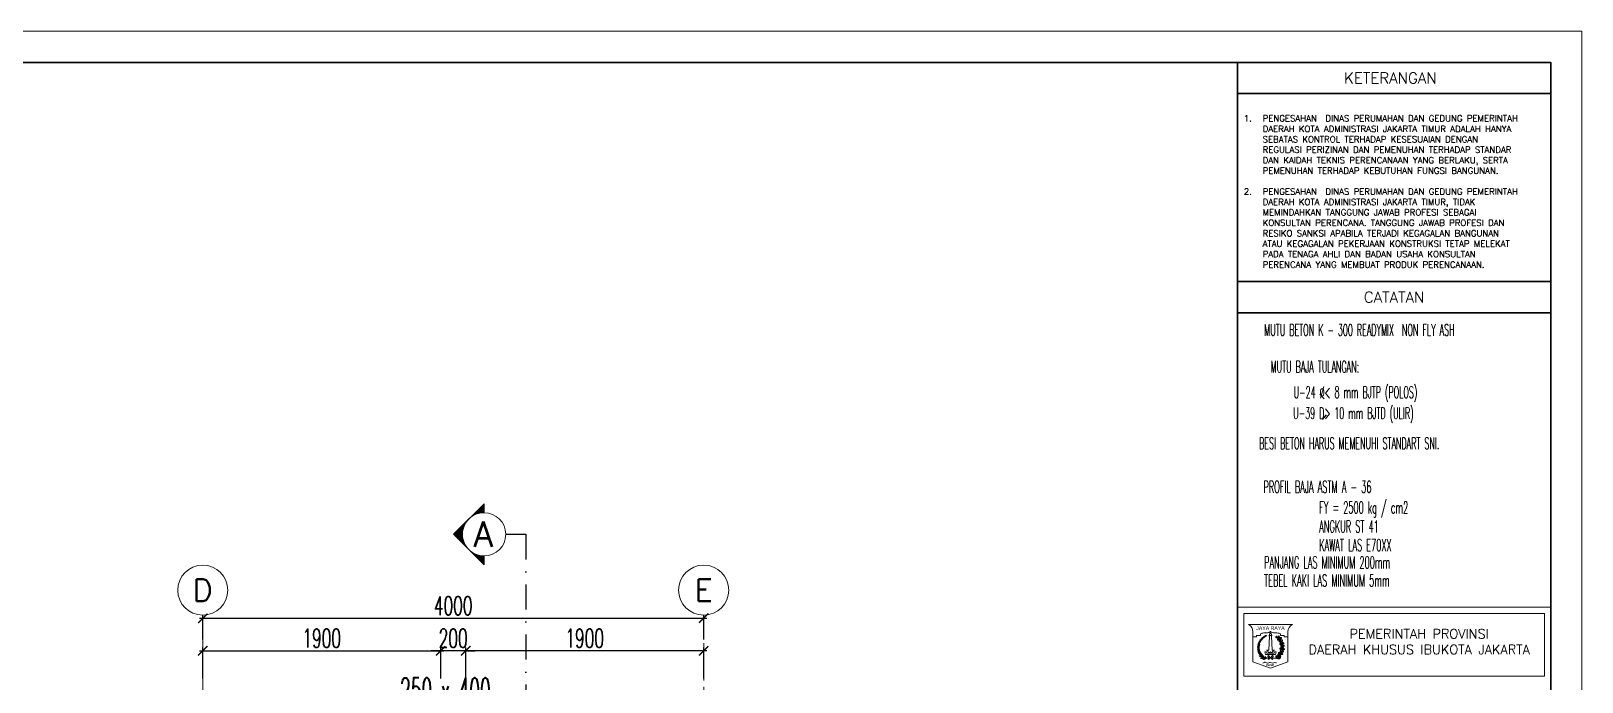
# Model space of a CAD drawing. Header units: inches. Extents: x 266054 to 836293, y -258454 to -102650.
# Drawn here: x 505166 to 529935, y -241325 to -230930 of the extents above; entities that cross this region are included whole.
import ezdxf
from ezdxf.enums import TextEntityAlignment as Align

# ---------------------------------------------------------------- set-up
doc = ezdxf.new("R2010")
doc.units = ezdxf.units.IN
doc.header["$LTSCALE"] = 800
doc.header["$MEASUREMENT"] = 0
for name, pattern in [('ACAD_ISO10W100', [18, 12, -3, 0, -3]), ('CENTER2', [1.125, 0.75, -0.125, 0.125, -0.125]), ('DASHDOT', [1, 0.5, -0.25, 0, -0.25])]:
    doc.linetypes.add(name, pattern=pattern)
for name, color, linetype, lineweight in [('A-----SYP', 6, 'Continuous', 9), ('ars', 11, 'Continuous', 0), ('arsir', 8, 'Continuous', 0), ('AS', 8, 'CENTER2', 5), ('GRS KOP', 1, 'Continuous', 35), ('kop', 7, 'Continuous', 20), ('NOT', 7, 'Continuous', 15), ('pemotong', 2, 'ACAD_ISO10W100', 30)]:
    doc.layers.add(name, color=color, linetype=linetype, lineweight=lineweight)
for name, color, linetype in [('LOGO', 7, 'Continuous'), ('NOTASI', 230, 'Continuous'), ('TEXT', 4, 'Continuous')]:
    doc.layers.add(name, color=color, linetype=linetype)
doc.styles.add('BARU', font='arial.ttf')
doc.styles.add('DICK STYLE 100', font='romans.shx', dxfattribs={"width": 0.6, "height": 300})
doc.styles.add('ROMANS', font='romans.shx', dxfattribs={"width": 0.8, "height": 0.25})
doc.styles.add('S', font='SIMPLEX', dxfattribs={"width": 1.1})
doc.styles.get("Standard").update_dxf_attribs({"font": 'romans.shx'})
doc.styles.add('tahoma', font='romans.shx')
doc.dimstyles.new('50', dxfattribs={"dimtxt": 200, "dimasz": 150, "dimexe": 50, "dimexo": 50, "dimgap": 50, "dimtad": 1, "dimdec": 0, "dimlfac": 0.5, "dimrnd": 1, "dimtxsty": 'DICK STYLE 100', "dimblk": 'ARCHTICK', "dimcen": 100, "dimdle": 50, "dimclrd": 18, "dimclre": 18, "dimclrt": 7, "dimadec": 0, "dimazin": 2, "dimtfac": 1, "dimtdec": 0, "dimtix": 1, "dimtmove": 0, "dimatfit": 3, "dimfxl": 0, "dimarcsym": 0})

# ---------------------------------------------------------------- blocks, each defined once
blk = doc.blocks.new('_ArchTick')
at = {"layer": 'LOGO', "color": 0, "const_width": 0.15}
blk.add_lwpolyline([(-0.5, -0.5), (0.5, 0.5)], dxfattribs=at)
blk = doc.blocks.new('*D597')
at = {"layer": 'arsir', "color": 18, "lineweight": -2}
for p, q in [((507858.9503964874, -240307.5903545897), (515958.9503964873, -240307.5903545897)), ((507908.9503964874, -240646.1007895153), (507908.9503964874, -240257.5903545898)), ((515908.9503964874, -240646.1007895153), (515908.9503964874, -240257.5903545898))]:
    blk.add_line(p, q, dxfattribs=at)
at = {"layer": 'Defpoints', "color": 0}
for p in [(515908.9503964874, -240307.5903545897), (507908.9503964874, -240696.1007895153), (515908.9503964874, -240696.1007895153)]:
    blk.add_point(p, dxfattribs=at)
at = {"layer": 'arsir', "color": 18, "lineweight": -2, "xscale": 150, "yscale": 150, "zscale": 150, "rotation": 180}
blk.add_blockref('_ArchTick', (507908.9503964874, -240307.5903545897), dxfattribs=at)
at = {"layer": 'arsir', "color": 18, "lineweight": -2, "xscale": 150, "yscale": 150, "zscale": 150}
blk.add_blockref('_ArchTick', (515908.9503964874, -240307.5903545897), dxfattribs=at)
at = {"layer": 'arsir', "color": 7, "insert": (511908.9503964874, -240107.5903545898), "char_height": 300, "attachment_point": 5, "style": 'DICK STYLE 100'}
blk.add_mtext('4000', dxfattribs=at)
blk = doc.blocks.new('NAV')
blk.add_circle((0, -0.4000000000000005), 0.4)
at = {"style": 'S', "width": 0.75, "flags": 4}
blk.add_attdef('AV', text='', height=0.3, dxfattribs=at).set_placement((0, -0.4000000000000005), align=Align.MIDDLE)
blk = doc.blocks.new('*D598')
at = {"layer": 'arsir', "color": 18, "lineweight": -2}
for p, q in [((507858.9503964876, -240826.5491025403), (511758.9503964873, -240826.5491025403)), ((507908.9503964876, -241269.0880459911), (507908.9503964876, -240776.5491025404)), ((511708.9503964874, -241269.0880459911), (511708.9503964874, -240776.5491025404))]:
    blk.add_line(p, q, dxfattribs=at)
at = {"layer": 'Defpoints', "color": 0}
for p in [(511708.9503964874, -240826.5491025403), (507908.9503964876, -241319.088045991), (511708.9503964874, -241319.088045991)]:
    blk.add_point(p, dxfattribs=at)
at = {"layer": 'arsir', "color": 18, "lineweight": -2, "xscale": 150, "yscale": 150, "zscale": 150, "rotation": 180}
blk.add_blockref('_ArchTick', (507908.9503964876, -240826.5491025403), dxfattribs=at)
at = {"layer": 'arsir', "color": 18, "lineweight": -2, "xscale": 150, "yscale": 150, "zscale": 150}
blk.add_blockref('_ArchTick', (511708.9503964874, -240826.5491025403), dxfattribs=at)
at = {"layer": 'arsir', "color": 7, "insert": (509808.9503964875, -240626.5491025404), "char_height": 300, "attachment_point": 5, "style": 'DICK STYLE 100'}
blk.add_mtext('1900', dxfattribs=at)
blk = doc.blocks.new('*D599')
at = {"layer": 'arsir', "color": 18, "lineweight": -2}
for p, q in [((515958.9503964872, -240826.5491025403), (512058.9503964874, -240826.5491025403)), ((512108.9503964874, -241269.0880459911), (512108.9503964874, -240776.5491025404)), ((515908.9503964871, -241269.0880459912), (515908.9503964871, -240776.5491025404))]:
    blk.add_line(p, q, dxfattribs=at)
at = {"layer": 'Defpoints', "color": 0}
for p in [(512108.9503964874, -240826.5491025403), (512108.9503964874, -241319.088045991), (515908.9503964871, -241319.0880459911)]:
    blk.add_point(p, dxfattribs=at)
at = {"layer": 'arsir', "color": 18, "lineweight": -2, "xscale": 150, "yscale": 150, "zscale": 150, "rotation": 180}
blk.add_blockref('_ArchTick', (512108.9503964874, -240826.5491025403), dxfattribs=at)
at = {"layer": 'arsir', "color": 18, "lineweight": -2, "xscale": 150, "yscale": 150, "zscale": 150}
blk.add_blockref('_ArchTick', (515908.9503964871, -240826.5491025403), dxfattribs=at)
at = {"layer": 'arsir', "color": 7, "insert": (514008.9503964873, -240626.5491025404), "char_height": 300, "attachment_point": 5, "style": 'DICK STYLE 100'}
blk.add_mtext('1900', dxfattribs=at)
blk = doc.blocks.new('*D600')
at = {"layer": 'arsir', "color": 18, "lineweight": -2}
for p, q in [((511708.9503964874, -240826.5491025403), (511558.9503964874, -240826.5491025403)), ((511708.9503964874, -241269.0880459911), (511708.9503964874, -240776.5491025404)), ((512108.9503964576, -240826.5491025403), (511708.9503964874, -240826.5491025403)), ((512108.9503964576, -241269.0880459911), (512108.9503964576, -240776.5491025404)), ((512108.9503964576, -240826.5491025403), (512258.9503964576, -240826.5491025403))]:
    blk.add_line(p, q, dxfattribs=at)
at = {"layer": 'Defpoints', "color": 0}
for p in [(511708.9503964874, -240826.5491025403), (511708.9503964874, -241319.088045991), (512108.9503964576, -241319.088045991)]:
    blk.add_point(p, dxfattribs=at)
at = {"layer": 'arsir', "color": 18, "lineweight": -2, "xscale": 150, "yscale": 150, "zscale": 150}
blk.add_blockref('_ArchTick', (511708.9503964874, -240826.5491025403), dxfattribs=at)
at = {"layer": 'arsir', "color": 18, "lineweight": -2, "xscale": 150, "yscale": 150, "zscale": 150, "rotation": 180}
blk.add_blockref('_ArchTick', (512108.9503964576, -240826.5491025403), dxfattribs=at)
at = {"layer": 'arsir', "color": 7, "insert": (511908.9503964725, -240626.5491025404), "char_height": 300, "attachment_point": 5, "style": 'DICK STYLE 100'}
blk.add_mtext('200', dxfattribs=at)
blk = doc.blocks.new('Section - M_Sec_1-roof dak0')
at = {"layer": 'A-----SYP'}
h = blk.add_hatch(color=256, dxfattribs=at)
edge = h.paths.add_edge_path(flags=0)
edge.add_line((-6.000003239999927, 8.485285956290472), (-10.2426462181452, 4.242642978145325))
edge.add_arc((-6.000003239999997, -3.2e-15), 6.000003240000003, 90, 134.9999999999996, ccw=False)
edge.add_line((-6.000003239999952, 6.000003240000003), (-6.000003239999929, 8.485285956290472))
h = blk.add_hatch(color=256, dxfattribs=at)
edge = h.paths.add_edge_path(flags=0)
edge.add_line((-6.000003239999934, 8.485285956290468), (-6.000003239999954, 6.000003240000003))
edge.add_arc((-6.000003240000012, 1.1e-15), 6.000003240000009, 45.00000000000051, 90.00000000000023, ccw=False)
edge.add_line((-1.757360261854736, 4.242642978145251), (-6.000003239999932, 8.485285956290468))
h = blk.add_hatch(color=256, dxfattribs=at)
edge = h.paths.add_edge_path(flags=0)
edge.add_line((-14.48528919629048, 1.443e-13), (-12.00000648000001, 1.021e-13))
edge.add_arc((-6.000003240000009, 8e-16), 6.000003239999996, 135.0000000000001, 179.9999999999998, ccw=False)
edge.add_line((-10.24264621814522, 4.242642978145306), (-14.48528919629048, 1.447730824111204e-13))
h = blk.add_hatch(color=256, dxfattribs=at)
edge = h.paths.add_edge_path(flags=0)
edge.add_line((2.485282716290464, 0), (-1.757360261854719, 4.242642978145232))
edge.add_arc((-6.000003240000003, 1.6e-15), 6.000003240000005, 0, 45.000000000000114, ccw=False)
edge.add_line((0, 0), (2.485282716290464, 0))
at = {"layer": 'A-----SYP', "lineweight": 18}
for p, q in [((-6.000003239999997, 8.485285956290562), (-14.48528919629046, -2.1e-15)), ((-6.000003239999927, 8.485285956290475), (-10.2426462181452, 4.242642978145327)), ((-6.000003239999997, 8.485285956290562), (2.485282716290472, -7.4e-15)), ((-6.000003239999952, 6.000003240000003), (-6.00000323999993, 8.485285956290472)), ((-6.000003239999934, 8.485285956290472), (-6.000003239999955, 6.000003240000003)), ((-1.757360261854736, 4.242642978145252), (-6.000003239999933, 8.485285956290472)), ((-10.24264621814522, 4.242642978145307), (-14.48528919629048, 1.443e-13)), ((-14.48528919629048, 1.443e-13), (-12.00000648000001, 1.021e-13)), ((2.485282716290464, 0), (-1.757360261854719, 4.242642978145234)), ((0, 0), (2.485282716290464, 0)), ((-12.00000648, -4e-16), (-14.48528919629045, -4e-16)), ((-1.1e-15, -8.8e-15), (2.485282716290472, -8.8e-15))]:
    blk.add_line(p, q, dxfattribs=at)
for centre, radius, start, end in [((-6.000003240000003, 1.7e-15), 6.000003240000009, 359.9999999999996, 179.9999999999998), ((-6.000003239999997, -3.2e-15), 6.000003240000003, 89.99999999999962, 134.9999999999992), ((-6.000003240000012, 1.1e-15), 6.000003240000009, 45.00000000000022, 89.9999999999999), ((-6.000003240000009, 8e-16), 6.000003239999996, 134.9999999999997, 179.9999999999994), ((-6.000003240000003, 1.95e-14), 6.000003240000009, 179.9999999999998, 359.9999999999991), ((-6.000003240000003, 1.6e-15), 6.000003240000005, 359.9999999999996, 44.99999999999971)]:
    blk.add_arc(centre, radius, start, end, dxfattribs=at)
blk = doc.blocks.new('kop')
at = {"layer": 'ars'}
for p, q in [((74.31565914800505, 35.59893196033954), (74.29030109612852, 35.61406829243789)), ((74.32820347491128, 35.59512526480103), (74.33255402165871, 35.58063904194569)), ((74.37256220633338, 35.52590860459168), (74.34720415445682, 35.54104493669001)), ((74.37256220633338, 35.52590860459168), (74.37510947994943, 35.55533054779516)), ((74.39454823225735, 35.46807340629312), (74.40627005533081, 35.4565157131001)), ((74.41573025019663, 35.20190723006817), (74.40129058353834, 35.22766835137736)), ((74.40834680734899, 35.46687253510027), (74.40801267936824, 35.45175081998605)), ((74.42857822049466, 35.365977738722), (74.40925009255936, 35.38830625894479)), ((74.41573025019663, 35.20190723006817), (74.43442116483986, 35.22477181086288)), ((74.42518832225815, 35.28883532340842), (74.42963057287616, 35.27298452475952)), ((74.42857822049466, 35.365977738722), (74.43744633024964, 35.39414679930633)), ((74.43648239603264, 35.30382335729519), (74.4310217913275, 35.28971804957837)), ((74.26691974354381, 34.98862600094435), (74.29629528985008, 34.99166189033713)), ((74.3318058190029, 35.04835181254021), (74.33147660705201, 35.07788198294293)), ((74.34667469832986, 35.06640715224057), (74.37249422246298, 35.08074212759675))]:
    blk.add_line(p, q, dxfattribs=at)
for centre, radius, start, end in [((74.0724042452761, 35.31492510004318), 0.4053048155296121, 114.0856042411501, 237.6325140076431), ((73.8727650174964, 35.64666509234667), 0.0351522461775835, 117.7406055922618, 182.2019420852305), ((73.8212764319882, 35.67642647052708), 0.0351522461775835, 297.7406055922618, 2.201942085230502), ((73.89155813786549, 35.66116921896172), 0.0281217969420668, 113.4006866665721, 177.862023160364), ((73.85228709525602, 35.68802710824093), 0.0281217969420668, 293.4006866665722, 357.8620231603642), ((73.88004199594198, 35.63950847937667), 0.0281217969420668, 61.68108480198608, 126.1424212961314), ((73.87620313621066, 35.70133759989403), 0.0281217969420668, 293.4006866665722, 357.8620231603642), ((73.91547417882012, 35.67447971062211), 0.0281217969420668, 113.4006866665721, 177.862023160364), ((73.90395803689663, 35.65281897103704), 0.0281217969420668, 61.68108480198608, 126.1424212961314), ((73.90071234375993, 35.70028502712375), 0.0281217969420668, 241.681084801986, 306.1424212961314), ((73.93014647454895, 35.66897323884041), 0.0281217969420668, 80.9368495417389, 145.3981860350745), ((73.91142873567644, 35.71271346353024), 0.0281217969420668, 260.9368495417389, 325.3981860350744), ((74.38344081758753, 35.65231651163776), 0.0795110227534536, 151.1818799082838, 225.9956470486874), ((74.25853955209952, 35.63345202564233), 0.0795110227534536, 331.1818799082839, 45.99564704868742), ((73.61049221838532, 35.25311220002914), 0.0610282051694158, 2.292602346367542, 66.75393883933415), ((73.69555822892055, 35.31162733253586), 0.0610282051694158, 182.2926023463675, 246.7539388393341), ((73.62299378766095, 35.19074983545579), 0.0610282051694158, 12.6627761154425, 77.12411260904524), ((73.69613713153869, 35.2636216278479), 0.0610282051694158, 192.6627761154425, 257.1241126090452), ((73.70048072274714, 35.3621309204973), 0.0610282051694158, 172.3994900493809, 236.860826542703), ((73.60662612040815, 35.31910115753999), 0.0610282051694158, 352.3994900493813, 56.8608265427039), ((73.70178904144032, 35.22506688441354), 0.0610282051694158, 200.2151467332063, 264.6764832262504), ((73.6388579172175, 35.14321384240612), 0.0610282051694158, 20.21514673320629, 84.67648322625047), ((73.71057945118575, 35.41423903370742), 0.0610282051694158, 164.6190361164573, 229.0803726098969), ((73.611763601611, 35.38431120796304), 0.0610282051694158, 344.619036116457, 49.0803726098969), ((73.72790083332568, 35.31649804334302), 0.0610282051694158, 120.6798881843557, 185.1412246780977), ((73.63597905762201, 35.36351542346529), 0.0610282051694158, 300.6798881843557, 5.141224678097724), ((73.71713925519491, 35.45595095273893), 0.0488225641355326, 158.8648602038491, 223.3261966973295), ((73.73041081757165, 35.27138408458269), 0.0610282051694158, 130.573000481781, 195.0343369750626), ((73.64685901380783, 35.42434287023207), 0.0610282051694158, 292.8994342513534, 357.3607707451668), ((73.73156946607689, 35.36531418097002), 0.0610282051694158, 112.8994342513533, 177.3607707451668), ((73.63177783200572, 35.30190917323489), 0.0610282051694158, 310.573000481781, 15.03433697506259), ((73.63608444020558, 35.4400551994404), 0.0488225641355326, 338.8648602038488, 43.32619669732961), ((73.73766448457665, 35.23030945454957), 0.0610282051694158, 140.9431742506262, 205.404510743793), ((73.66723017742099, 35.46910421140637), 0.0488225641355326, 287.1452583388531, 351.6065948325282), ((73.7299224685243, 35.41532471123357), 0.0488225641355326, 107.145258338853, 171.6065948325284), ((73.63514790538231, 35.24258128694055), 0.0610282051694158, 320.9431742506262, 25.404510743793), ((73.736018270732, 35.49283842375007), 0.0488225641355326, 150.299630303757, 214.760966796996), ((73.7512537596753, 35.19048339352594), 0.0610282051694158, 140.9431742506262, 205.404510743793), ((73.65350002600226, 35.48919187875436), 0.0488225641355326, 330.2996303037571, 34.76096679699605), ((73.74260823127172, 35.45076141741447), 0.0488225641355326, 98.58002843900793, 163.0413649325497), ((73.68862481599847, 35.51327820619917), 0.0488225641355326, 278.5800284390079, 343.0413649325493), ((73.64873718048094, 35.20275522591692), 0.0610282051694158, 320.9431742506262, 25.404510743793), ((73.75572523081556, 35.52794049358636), 0.0488225641355326, 145.7989307622911, 210.2602672557468), ((73.76825346963362, 35.15342767263792), 0.0610282051694158, 146.9028416064819, 211.3641780996875), ((73.67317529234917, 35.530780504414), 0.0488225641355326, 325.7989307622911, 30.26026725574685), ((73.71008185532756, 35.55203627188165), 0.0488225641355326, 274.0793288970925, 338.540665390706), ((73.75899303437966, 35.48547611437243), 0.0488225641355326, 94.07932889709231, 158.540665390706), ((73.66501680474668, 35.15498905070126), 0.0610282051694158, 326.9028416064818, 31.36417809968757), ((73.77992558236058, 35.55961467756424), 0.0488225641355326, 139.3679063960722, 203.829242889834), ((73.69821319747773, 35.57168298987381), 0.0488225641355326, 319.3679063960722, 23.82924288983404), ((73.77841651448162, 35.51705149210466), 0.0488225641355326, 87.64830453166297, 152.1096410251768), ((73.73726831795412, 35.58867120954528), 0.0488225641355326, 267.6483045316631, 332.1096410251768), ((73.80671850434501, 35.58891563750512), 0.0488225641355326, 133.8416354358966, 198.3029719294348), ((73.72654811099113, 35.60879693611787), 0.0488225641355326, 313.8416354358966, 18.30297192943493), ((73.80111752426949, 35.54669560595357), 0.0488225641355326, 82.12203357096367, 146.5833700646772), ((73.76705771102336, 35.62194510512199), 0.0488225641355326, 262.1220335709637, 326.5833700646772), ((73.83072383323217, 35.61174903334904), 0.0439403077219794, 126.6239456997352, 191.085282193611), ((73.76139031485711, 35.6385657298888), 0.0439403077219794, 306.6239456997352, 11.08528219361208), ((73.82094884064047, 35.57468543700816), 0.0439403077219794, 74.90434383563496, 139.3656803291476), ((73.79904679197116, 35.64572466735262), 0.0439403077219794, 254.9043438356349, 319.3656803291474), ((73.84845060486751, 35.63205525714147), 0.0351522461775835, 123.9609554177081, 188.4222919113952), ((73.79404043816379, 35.65606250246493), 0.0351522461775835, 303.9609554177081, 8.42229191139522), ((73.83926143981573, 35.60279972665012), 0.0351522461775835, 72.24135355344029, 136.7026900466187), ((73.8243991778558, 35.66038381506223), 0.0351522461775835, 252.2413535534402, 316.7026900466187), ((73.86046004506117, 35.6185774710175), 0.0351522461775835, 66.02100372746402, 130.4823402202534), ((73.85192466068604, 35.67743289797363), 0.0351522461775835, 246.021003727464, 310.4823402202534), ((73.87679630279074, 35.68697453546338), 0.0281217969420668, 241.681084801986, 306.1424212961314), ((74.0265015840536, 35.31492510004318), 0.4053048155296121, 302.3674859923569, 44.48512917847753), ((74.27900817490938, 35.67429111423553), 0.0612724924828439, 235.515356546855, 280.6207049824171), ((74.23958855005678, 35.61280691940192), 0.0507282307037437, 1.424824002389652, 71.62404214150862), ((74.33591123323768, 35.60126775848767), 0.0612724924828439, 235.515356546855, 280.6207049824171), ((74.3202747690788, 35.43969286000356), 0.0795110227534536, 20.91229827658115, 95.72606541761044), ((74.38661522530074, 35.54718769160536), 0.0795110227534536, 200.9122982765812, 275.7260654176105), ((74.2964916083851, 35.53978356365405), 0.0507282307037437, 1.424824002389652, 71.62404214150862), ((74.40578406990738, 35.59573380164511), 0.0507282307037437, 162.5946182423568, 232.7938363810118), ((74.43870304200156, 35.18560385403544), 0.0795110227534536, 153.089131279777, 227.9028984204559), ((74.42151634338134, 35.2855063749812), 0.0612724924828439, 205.6200935836199, 250.7254420190963), ((74.31449881191422, 35.16259289619484), 0.0795110227534536, 333.089131279777, 47.90289842045585), ((74.41742356399247, 35.44903115251509), 0.0612724924828439, 217.2288050613843, 262.3341534964212), ((74.33285635507256, 35.59970387056819), 0.0612724924828439, 313.5979554006063, 358.7033038363663), ((74.45755643736393, 35.3614597536216), 0.0795110227534536, 171.164090510197, 245.9778576509653), ((74.34662091205011, 35.30104862736334), 0.0795110227534536, 351.1640905101971, 65.97785765096532), ((74.36070279255857, 35.40302064147545), 0.0507282307037437, 343.1382725164182, 53.33749065505079), ((74.35669726374674, 35.25185076690832), 0.0507282307037437, 331.5295610384399, 41.72877917797531), ((74.39621100212155, 35.22837968250679), 0.0795110227534536, 271.020022546236, 345.8337896868998), ((74.47471952292602, 35.12942207990273), 0.0795110227534536, 91.02002254623604, 165.8337896868997), ((74.47854199375199, 35.50421739479498), 0.0795110227534536, 133.1998595210073, 208.0136266617054), ((74.35391790893975, 35.52483370967093), 0.0795110227534536, 313.1998595210072, 28.01362666170535), ((74.47615397555401, 35.42693508358207), 0.0507282307037437, 150.0678880334642, 220.2671061725927), ((74.48253430888637, 35.24084908550867), 0.0507282307037437, 128.2781193840499, 198.4773375232552), ((74.42453886627976, 35.28524212184129), 0.0612724924828439, 279.2814565431664, 324.3868049786137), ((74.51519697032694, 35.31504915498225), 0.0795110227534536, 113.3026804477096, 188.1164475887738), ((74.40502875223812, 35.37684849702055), 0.0795110227534536, 293.3026804477096, 8.116447588773767), ((74.40582339875749, 35.44662830593735), 0.0612724924828439, 301.0712251924612, 346.1765736276483), ((73.66136611175662, 35.09475778775231), 0.0610282051694158, 26.16010579350464, 90.621442286784), ((73.71548101528371, 35.18268857926887), 0.0610282051694158, 206.1601057935046, 270.621442286784), ((73.68530447917638, 35.0545832553762), 0.0610282051694158, 28.5079786882889, 92.96931518135952), ((73.73577172452988, 35.14465713631945), 0.0610282051694158, 208.5079786882889, 272.9693151813595), ((73.71568317079566, 35.014564454832), 0.0610282051694158, 40.03108461087978, 104.4924211040594), ((73.74713977229605, 35.11290432010719), 0.0610282051694158, 220.0310846108798, 284.4924211040593), ((73.75035517396229, 34.97777871602739), 0.0610282051694158, 49.20062476281646, 113.661961256569), ((73.765738710555, 35.07987471831439), 0.0610282051694158, 229.2006247628164, 293.661961256569), ((73.79115833331655, 35.11528557287966), 0.0610282051694158, 146.6952613614408, 211.15659785523), ((73.68792800274734, 35.11722096204903), 0.0610282051694158, 326.6952613614408, 31.15659785523007), ((73.8156200571224, 35.0837072096183), 0.0610282051694158, 144.8635248678859, 209.3248613610887), ((73.71250433991138, 35.08894130408589), 0.0610282051694158, 324.863524867886, 29.32486136108874), ((73.78487317354069, 34.94853785257146), 0.0610282051694158, 44.42227520321948, 108.8836116968986), ((73.80870797204027, 35.04899754230428), 0.0610282051694158, 224.4222752032195, 288.8836116968986), ((73.84363320049073, 35.05351916461223), 0.0610282051694158, 144.4902666974762, 208.9516031909302), ((73.74055376907693, 35.05942489926383), 0.0610282051694158, 324.4902666974762, 28.95160319092357), ((73.87476767696845, 35.0310032087873), 0.0610282051694158, 156.1802567179595, 220.6415932115785), ((73.77262969843052, 35.01590088376543), 0.0610282051694158, 336.1802567179595, 40.64159321157851), ((74.36123618704498, 35.05225285882625), 0.0795110227534536, 137.1076030443366, 211.9213701857188), ((74.2354968390986, 35.06432809514809), 0.0795110227534536, 317.1076030443365, 31.92137018571904), ((74.34174985842894, 34.96913999909157), 0.0507282307037437, 83.44322423766548, 153.6424423767762), ((74.33192291660582, 35.04151156984153), 0.0612724924828439, 234.4465613963396, 279.5519098312581), ((74.36393652722238, 34.9926177393063), 0.0611623251949643, 69.89617624580883, 144.7099433863587), ((74.33503638081076, 35.08538797705842), 0.0611623251949643, 249.8961762458079, 324.7099433863587), ((74.37694462667915, 35.11895481492684), 0.0612724924828439, 176.9872440803637, 222.0925925155816), ((74.30392477287154, 35.12047599453217), 0.0507282307037437, 302.8967115353749, 13.09592967426504), ((74.4231424144213, 35.07789361197501), 0.0507282307037437, 106.581788981753, 176.7810071208598), ((74.38566712588128, 35.14058185478643), 0.0612724924828439, 257.5851261408403, 302.6904745757503)]:
    blk.add_arc(centre, radius, start, end, dxfattribs=at)
at = {"layer": 'ars', "color": 11}
for centre, radius, start, end in [((74.28498995574539, 34.99549611025577), 0.0612724924828439, 158.8695700054336, 203.9749184405946), ((74.21606347775143, 35.01964882582979), 0.0507282307037437, 284.7790374604922, 354.9782555993035), ((74.23491560714085, 34.98610484805977), 0.0159988136000003, 270, 302.3674859923569)]:
    blk.add_arc(centre, radius, start, end, dxfattribs=at)
at = {"layer": 'ars'}
for points, start_tangent, end_tangent in [([(74.2558114566031, 35.65135453848779), (74.26088333177671, 35.63391001150011), (74.2443165883864, 35.62378554860334), (74.22380642093542, 35.62315737859171), (74.22014203302153, 35.63982787763962), (74.23353885393354, 35.66085517442116), (74.23863640166874, 35.67179121269874), (74.2555262764776, 35.66250286225841), (74.2558114566031, 35.65135453848779)], (0.7144417313135032, -0.6996949424983463), (0.7144417313135032, -0.6996949424983463)), ([(74.31271451493141, 35.57833118273993), (74.31778639010501, 35.56088665575226), (74.30121964671474, 35.55076219285548), (74.28070947926373, 35.55013402285112), (74.27704509134983, 35.56680452189175), (74.29044191226188, 35.58783181867329), (74.29553945998252, 35.59876785695087), (74.31242933480591, 35.58947950651055), (74.31271451493141, 35.57833118273993)], (0.7144417313135032, -0.6996949424983463), (0.7144417313135032, -0.6996949424983463)), ([(74.38820149948644, 35.43453131825663), (74.38754367845596, 35.41637635444204), (74.36863682101595, 35.41196132590994), (74.34896533374324, 35.41780034600379), (74.35071669630761, 35.43477874423115), (74.3700346928503, 35.4505406295939), (74.37830620642983, 35.4593249331665), (74.39142872625726, 35.44520612307679), (74.38820149948644, 35.43453131825663)], (0.4588188176963809, -0.8885298489795914), (0.4588188176963809, -0.8885298489795914)), ([(74.38997426989718, 35.27718340388675), (74.38567663849737, 35.25953217718052), (74.3662681048276, 35.25901202704699), (74.34817397208593, 35.2686900395929), (74.3533060196618, 35.28496871781681), (74.3754005747591, 35.29652088881267), (74.38527052956982, 35.30346105583158), (74.39528354009728, 35.28699044730456), (74.38997426989718, 35.27718340388675)], (0.2706374561923771, -0.962681342556154), (0.2706374561923771, -0.962681342556154)), ([(74.36502672073895, 35.6051114411821), (74.37621317564974, 35.59079715928238), (74.39411315663658, 35.59831729332655), (74.40661492370184, 35.61458896770637), (74.39523345362744, 35.62730885041674), (74.3703419349453, 35.62873514561215), (74.35848952401777, 35.63099396856705), (74.35614933824165, 35.61186114713928), (74.36502672073895, 35.6051114411821)], (0.1499010912828803, -0.9887009976894944), (0.1499010912828803, -0.9887009976894944)), ([(74.43840082184526, 35.44492955548049), (74.44621628529914, 35.42852973929985), (74.46532123583658, 35.43198843851133), (74.48105464321034, 35.4451611929253), (74.47270298964342, 35.46004686253582), (74.44871337180432, 35.46683805214707), (74.43763303594953, 35.47161383305502), (74.43119874398455, 35.45344404461503), (74.43840082184526, 35.44492955548049)], (-0.0681116794797493, -0.99767770302761), (-0.0681116794797493, -0.99767770302761)), ([(74.45415812216872, 35.27157193793391), (74.45532754235084, 35.2534427378414), (74.47435136098413, 35.24956252393895), (74.49385040304098, 35.25595384032931), (74.4916210481146, 35.27287611126667), (74.47186634079608, 35.28808707965072), (74.4633504509233, 35.29663468433137), (74.4506312130956, 35.28215151085169), (74.45415812216872, 35.27157193793391)], (-0.4335852327547606, -0.9011125600817026), (-0.4335852327547606, -0.9011125600817026)), ([(74.25731581081111, 35.01276793557918), (74.24151442385977, 35.00380402962037), (74.22783729037965, 35.01758436907403), (74.2224888628238, 35.03739486854466), (74.2378622389346, 35.04481056701479), (74.26141524353936, 35.03663267032243), (74.27323296262823, 35.03419885816402), (74.26809682423247, 35.01562033810478), (74.25731581081111, 35.01276793557918)], (-0.5157607906214897, -0.8567326344067301), (-0.5157607906214897, -0.8567326344067301)), ([(74.34527155697053, 35.12676448222192), (74.33304110757074, 35.11333125673991), (74.31575682146416, 35.12217519190745), (74.30451310620758, 35.13934028537915), (74.31681821112346, 35.15116896537075), (74.34174653170105, 35.15072079892707), (74.35373516817108, 35.15208260716463), (74.35463103562999, 35.13282802987669), (74.34527155697053, 35.12676448222192)], (-0.223771471397497, -0.9746416411115418), (-0.223771471397497, -0.9746416411115418)), ([(74.34328877382852, 35.01093393852352), (74.33133577134633, 34.99725325246255), (74.34209054203296, 34.98108857977786), (74.36042442252567, 34.97187281106744), (74.37077481634098, 34.98544493783993), (74.36749067457042, 35.01016004320263), (74.3674783314322, 35.02222577043722), (74.34824699601215, 35.02092305677797), (74.34328877382852, 35.01093393852352)], (-0.9428173021668328, -0.3333099679500377), (-0.9428173021668328, -0.3333099679500377)), ([(74.40813434995418, 35.11693025674322), (74.40251878992187, 35.09965307742823), (74.41876042431744, 35.08901488925768), (74.43924086930694, 35.0877448736137), (74.44342539801202, 35.10429247152206), (74.4306934892933, 35.12572890127194), (74.42594083744682, 35.13681917748909), (74.40876843355129, 35.12806418635591), (74.40813434995418, 35.11693025674322)], (-0.73599825236752, -0.676983435921409), (-0.73599825236752, -0.676983435921409))]:
    blk.add_spline(points, degree=3, dxfattribs=dict(at, start_tangent=start_tangent, end_tangent=end_tangent))
for points in [[(74.23950816962808, 34.97010603445961), (74.26471405509565, 34.97493735837634), (74.31623033531416, 34.97295711732295), (74.35399394274047, 34.95467612719222)], [(74.23950816962808, 34.97010603445961), (74.26253562948607, 34.95877402468614), (74.31273801735134, 34.94704505478149), (74.35399394274047, 34.95467612719222)]]:
    blk.add_spline(points, degree=3, dxfattribs=at)
at = {"layer": 'GRS KOP'}
for p, q in [((73, 1), (73, 54)), ((83, 1), (83, 54)), ((73, 53), (83, 53)), ((73, 47), (83, 47)), ((73, 46), (83, 46))]:
    blk.add_line(p, q, dxfattribs=at)
blk.add_lwpolyline([(1, 54), (83, 54), (83, 1), (1, 1)], close=True, dxfattribs=at)
at = {"layer": 'kop', "color": 7}
for p, q in [((84, 55.00000000000017), (0, 55.00000000000017)), ((84, 55.00000000000017), (84, 0)), ((84, 55.00000000000017), (84, 0)), ((73.99945662215525, 35.69005264645966), (74.0994492071599, 35.69005264645966)), ((74.01945513915909, 35.67005412945582), (73.99945662215525, 35.23008675545861)), ((74.02945439766101, 35.69805205325975), (74.06945143165414, 35.69805205325975)), ((74.07945069015607, 35.67005412945582), (74.0994492071599, 35.23008675545861)), ((73.91893986041889, 35.23008675545861), (73.91893986041889, 35.22808690375678)), ((73.91893986041889, 35.23008675545861), (73.99945662215525, 35.23008675545861)), ((73.91893986041889, 35.22808690375678), (73.92355947349044, 35.22808690375678)), ((74.0994492071599, 35.23008675545861), (74.17996596889627, 35.23008675545861)), ((74.17534635583927, 35.22808690375678), (74.17996596889627, 35.22808690375678)), ((74.17996596889627, 35.23008675545861), (74.17996596889627, 35.22808690375678)), ((73.86946626165937, 35.17009120445437), (73.91893986041889, 35.17009120445437)), ((73.86946626165937, 35.17009120445437), (73.88946477866324, 35.09009713645355)), ((73.88946477866324, 35.09009713645355), (74.20944105065195, 35.09009713645355)), ((73.91893986041889, 35.17009120445437), (73.9289391189208, 35.13009417045397)), ((73.9289391189208, 35.13009417045397), (74.16996671039435, 35.13009417045397)), ((73.98945736365333, 35.1500926874578), (74.02945439766101, 35.1500926874578)), ((74.06945143165414, 35.1500926874578), (74.10944846566183, 35.1500926874578)), ((74.16996671039435, 35.13009417045397), (74.17996596889627, 35.17009120445437)), ((74.17996596889627, 35.17009120445437), (74.22943956765576, 35.17009120445437)), ((74.20944105065195, 35.09009713645355), (74.22943956765576, 35.17009120445437))]:
    blk.add_line(p, q, dxfattribs=at)
at = {"layer": 'kop'}
for p, q in [((83.00000000001454, 36.59999999994762), (72.99999999999999, 36.59999999995489)), ((73.19999999999708, 34.3999999999578), (73.19999999999708, 36.39999999995052)), ((82.80000000000291, 36.39999999995779), (73.19999999999708, 36.39999999995779)), ((82.80000000000291, 34.3999999999578), (82.80000000000291, 36.39999999995052)), ((82.80000000000291, 34.3999999999578), (73.19999999999708, 34.3999999999578))]:
    blk.add_line(p, q, dxfattribs=at)
at = {"layer": 'kop', "color": 5}
for p, q in [((74.7494010096538, 36.05002595245605), (73.34950481966136, 36.05002595245605)), ((73.48949443865915, 35.81004374845361), (73.48949443865915, 34.85011493245837)), ((73.6094855406531, 35.69005264645966), (73.6094855406531, 35.65005561245925)), ((73.6094855406531, 35.69005264645966), (73.7294766426616, 35.69005264645966)), ((73.7294766426616, 35.73004968045279), (73.7294766426616, 35.69005264645966)), ((74.36942918665356, 35.73004968045279), (74.36942918665356, 35.69005264645966)), ((74.48942028866206, 35.69005264645966), (74.36942918665356, 35.69005264645966)), ((74.48942028866206, 35.69005264645966), (74.48942028866206, 35.65005561245925)), ((74.609411390656, 35.81004374845361), (74.609411390656, 34.85011493245837)), ((73.48949443865915, 35.65005561245925), (73.6094855406531, 35.65005561245925)), ((74.609411390656, 35.65005561245925), (74.48942028866206, 35.65005561245925)), ((73.48949443865915, 34.85011493245837), (74.04945291466485, 34.65012976245635)), ((74.01945513915909, 34.95010751745577), (73.96545914326036, 35.0221021786565)), ((74.04945291466485, 34.98616767233034), (73.99745547621335, 35.04610212452098)), ((74.01945513915909, 34.95010751745577), (74.0044562514062, 34.9301090004592)), ((74.04945291466485, 34.98616767233034), (74.10145035310181, 35.04610212452098)), ((74.04945291466485, 34.65012976245635), (74.609411390656, 34.85011493245837)), ((74.07945069015607, 34.95010751745577), (74.1334466860548, 35.0221021786565)), ((74.07945069015607, 34.95010751745577), (74.09444957790896, 34.9301090004592))]:
    blk.add_line(p, q, dxfattribs=at)
at = {"layer": 'kop', "color": 7}
for points in [[(74.02945439766101, 35.69805205325975), (74.02721024746772, 35.70132865135383), (74.02535837189991, 35.70440688238887), (74.02385969584924, 35.70731649308437), (74.02267514419275, 35.71008723021078), (74.02176564177844, 35.7127488404949), (74.02109211351255, 35.71533107068535), (74.02061548424301, 35.71786366750894), (74.02029667886147, 35.72037637772883), (74.02010543260023, 35.72289391538652), (74.02004672231617, 35.72542086384056), (74.0201343351777, 35.72795677370596), (74.02038205842602, 35.73050119565596), (74.02080367927321, 35.73305368034197), (74.02141298493136, 35.73561377840088), (74.02222376258344, 35.73818104049133), (74.02324979948519, 35.74075501725019), (74.02452166215282, 35.74336750833754), (74.02613703450827, 35.74617930934619), (74.02821037982123, 35.74938346488489), (74.03085616134688, 35.75317301954056), (74.03418884232579, 35.75774101790012), (74.03832288604228, 35.7632805045796), (74.04337275573691, 35.76998452416592), (74.04945291466485, 35.77804612126056)], [(74.06945143165414, 35.69805205325975), (74.07169558186199, 35.70132865135383), (74.07354745741524, 35.70440688238887), (74.07504613346593, 35.70731649308437), (74.07623068513696, 35.71008723021078), (74.07714018753671, 35.7127488404949), (74.07781371580259, 35.71533107068535), (74.07829034507216, 35.71786366750894), (74.07860915045369, 35.72037637772883), (74.07880039671494, 35.72289391538652), (74.07885910701356, 35.72542086384056), (74.07877149413746, 35.72795677370596), (74.07852377087458, 35.73050119565596), (74.07810215002739, 35.73305368034197), (74.0774928443838, 35.73561377840088), (74.07668206671718, 35.73818104049133), (74.07565602982997, 35.74075501725019), (74.07438416717687, 35.74336750833754), (74.07276879480689, 35.74617930934619), (74.07069544949394, 35.74938346488489), (74.06804966798282, 35.75317301954056), (74.06471698698934, 35.75774101790012), (74.06058294327288, 35.7632805045796), (74.05553307357823, 35.76998452416592), (74.0494529146503, 35.77804612126056)]]:
    blk.add_lwpolyline(points, dxfattribs=at)
at = {"layer": 'kop', "color": 1}
blk.add_lwpolyline([(73.86399022217431, 34.97010603445961), (74.23491560714085, 34.97010603445961)], close=True, dxfattribs=at)
at = {"layer": 'kop', "color": 5}
for points in [[(74.0044562514062, 34.97010603445961), (73.974458475915, 34.9301090004592)], [(74.09444957790896, 34.97010603445961), (74.12444735341471, 34.9301090004592)]]:
    blk.add_lwpolyline(points, dxfattribs=at)
for centre, radius, start, end in [((73.21380059716232, 35.81004374845361), 0.2756938415000048, 0, 60.51287432667655), ((73.76947367665473, 35.73004968045279), 0.039997034000001, 90, 180), ((74.32943215266043, 35.73004968045279), 0.039997034000001, 0, 90), ((74.88510523215284, 35.81004374845361), 0.2756938415000048, 119.4871256733234, 180), ((73.98145795686051, 35.03410128885298), 0.0199985170000004, 36.86989764569503, 216.869897645695), ((74.11744787245465, 35.03410128885298), 0.0199985170000004, 323.1301023543036, 143.130102354305)]:
    blk.add_arc(centre, radius, start, end, dxfattribs=at)
at = {"layer": 'kop', "color": 7}
for centre, radius, start, end in [((73.99213665690097, 35.66273416419426), 0.0282821739687492, 15.00000000027837, 74.99999999984368), ((74.10676917241419, 35.66273416419426), 0.0282821739687492, 105.0000000001563, 164.9999999997216), ((73.87361549651307, 35.11905295270117), 0.1199283257542031, 15.00000000027837, 65.38942845436921), ((74.22529033280209, 35.11905295270117), 0.1199283257542031, 114.6105715456308, 164.9999999997216), ((74.04945291466485, 35.1500926874578), 0.0199985170000004, 0, 180)]:
    blk.add_arc(centre, radius, start, end, dxfattribs=at)
at = {"layer": 'kop', "color": 1}
blk.add_arc((73.86399022217431, 34.98610484805977), 0.0159988136000003, 237.6325140076431, 270, dxfattribs=at)
at = {"layer": 'kop', "color": 5}
for points in [[(74.04945291466485, 35.83004226545745), (74.02607768801447, 35.80678511885343), (73.9947620822908, 35.79314396249539), (73.9148672358837, 35.78191008347493), (73.84059312591619, 35.7774967962614), (73.76947367665473, 35.7700467144532)], [(74.04945291466485, 35.83004226545745), (74.07282814130069, 35.80678511885343), (74.10414374703889, 35.79314396249539), (74.18403859343145, 35.78191008347493), (74.25831270339897, 35.7774967962614), (74.32943215266043, 35.7700467144532)], [(73.81720901158171, 34.99047289539885), (73.80049715963598, 34.98428750787571), (73.7689303206402, 34.99170997224428), (73.7194137180317, 35.01026612820715), (73.68537105046326, 35.04119305922359)], [(73.83268295186046, 34.97067965928727), (73.81040047912158, 34.96696842875099), (73.79121279337906, 34.95892742596334), (73.75840804271631, 34.95645327227248), (73.72684120894465, 34.96387573333777)], [(73.8760099804471, 34.96511281348649), (73.86053604016836, 34.95583473385341), (73.82835024795843, 34.95212350331713), (73.80049715963598, 34.95212350331713), (73.7862611310242, 34.94841226948484)], [(73.80929054683422, 34.80671861494193), (73.88308188764259, 34.84358931262978), (73.95687323370423, 34.80671861494193), (74.04384160715328, 34.83305482568539), (74.12026835449562, 34.80935223502456), (74.19405970055723, 34.83042120560276), (74.24413240358756, 34.81725309857575)], [(73.9193932106986, 34.97010603445961), (73.89891140640013, 34.95892742596334), (73.88715121682381, 34.94717519263941), (73.84568105834244, 34.93233026720555), (73.82773128950559, 34.9366600361609)], [(73.90695785576594, 34.98366896944935), (73.87910476745803, 34.98552458472114), (73.86548770252323, 34.99294704908971), (73.84506209988959, 34.99294704908971)], [(73.9193932106986, 34.97010603445961), (73.90643375103302, 34.99553709327301), (73.87929690463118, 35.01962026094407), (73.87558407126691, 35.03129931125294)], [(73.91429440394624, 34.74678923460306), (73.95414612957158, 34.75873665997642), (73.99878006122655, 34.74360325516318), (74.04899322974727, 34.75316119347553), (74.09442419747704, 34.74439975084533), (74.12630557796858, 34.75794016428699), (74.15101364419155, 34.74917871835351)]]:
    blk.add_spline(points, degree=3, dxfattribs=at)
at = {"layer": 'TEXT'}
for p, q in [((75.62318546065805, 43.40294033796609), (75.76017587661987, 43.25381576497794)), ((75.83454329795926, 42.74490832321457), (75.69969468998445, 42.58893145557597))]:
    blk.add_line(p, q, dxfattribs=at)
at = {"layer": 'kop'}
for s, height, p in [('KETERANGAN ', 0.3499999999999999, (78, 53.5)), ('CATATAN', 0.3499999999999999, (78, 46.5)), ('PEMERINTAH PROVINSI', 0.2999777550000008, (78.79994068000812, 35.75004819745664)), ('DAERAH KHUSUS IBUKOTA JAKARTA', 0.2999777550000008, (78.79994068000812, 35.25008527245518))]:
    blk.add_text(s, height=height, dxfattribs=at).set_placement(p, align=Align.MIDDLE)
at = {"layer": 'kop', "color": 5, "style": 'BARU', "width": 0.9}
blk.add_text('JAYA RAYA', height=0.119991102000002, dxfattribs=at).set_placement((74.04945291466485, 35.93003485045482), align=Align.MIDDLE)
at = {"layer": 'kop', "insert": (73.19999999999708, 49.87489306747739), "char_height": 0.2, "width": 9.600000000010542, "attachment_point": 4}
blk.add_mtext('\\pi-0.6,l0.6,t0.6;1.^IPENGESAHAN  DINAS PERUMAHAN DAN GEDUNG PEMERINTAH DAERAH KOTA ADMINISTRASI JAKARTA TIMUR ADALAH HANYA SEBATAS KONTROL TERHADAP KESESUAIAN DENGAN REGULASI PERIZINAN DAN PEMENUHAN TERHADAP STANDAR DAN KAIDAH TEKNIS PERENCANAAN YANG BERLAKU, SERTA PEMENUHAN TERHADAP KEBUTUHAN FUNGSI BANGUNAN.\\P\\P2.^IPENGESAHAN  DINAS PERUMAHAN DAN GEDUNG PEMERINTAH DAERAH KOTA ADMINISTRASI JAKARTA TIMUR, TIDAK MEMINDAHKAN TANGGUNG JAWAB PROFESI SEBAGAI KONSULTAN PERENCANA. TANGGUNG JAWAB PROFESI DAN RESIKO SANKSI APABILA TERJADI KEGAGALAN BANGUNAN ATAU KEGAGALAN PEKERJAAN KONSTRUKSI TETAP MELEKAT PADA TENAGA AHLI DAN BADAN USAHA KONSULTAN PERENCANA YANG MEMBUAT PRODUK PERENCANAAN.', dxfattribs=at)
at = {"layer": 'kop', "style": 'BARU', "flags": 4}
for p, height in [((73.79999999999714, 5.399999999992657), 0.3500000000000012), ((80.30348371280252, 5.381560126415407), 0.2500000000000009), ((73.79999999999714, 4.899999999992659), 0.3500000000000012), ((80.30348371280252, 4.881560126415408), 0.2500000000000009), ((73.79999999999714, 4.399999999992659), 0.3500000000000012), ((80.30348371280252, 4.381560126415408), 0.2500000000000009)]:
    blk.add_attdef('-', p, '', height=height, dxfattribs=at)
at = {"layer": 'kop', "flags": 4}
for tag, p in [('AR-00', (78.0569556422622, 2.647698724276621)), ('00', (81.23754618094216, 2.647099872606105))]:
    blk.add_attdef(tag, text='', height=0.3499740475000009, dxfattribs=at).set_placement(p, align=Align.MIDDLE)
at = {"layer": 'TEXT', "style": 'ROMANS', "width": 0.5}
for s, height, p in [('MUTU BETON K - 300 READYMIX  NON FLY ASH', 0.3716268528201436, (73.85430087836485, 45.26788098491451)), (' BESI BETON HARUS MEMENUHI STANDART SNI.', 0.3716268528201436, (73.55955703232345, 41.64613693190992)), ('PROFIL BAJA ASTM A - 36 ', 0.3813772203016227, (73.82649367820403, 40.2510100823031)), ('FY = 2500 kg / cm2', 0.3813772203016227, (75.60652151983118, 39.591805601388)), ('ANGKUR ST 41', 0.3813772203016227, (75.60652151983118, 38.98985660682965)), ('KAWAT LAS E70XX', 0.3813772203016227, (75.60652151983118, 38.39315339819135)), ('PANJANG LAS MINIMUM 200mm', 0.3813772203016227, (73.8450655147133, 37.83970449897818)), ('TEBEL KAKI LAS MINIMUM 5mm', 0.3813772203016227, (73.8450655147133, 37.26004319516426))]:
    blk.add_text(s, height=height, dxfattribs=at).set_placement(p)
for s, p in [('MUTU BAJA TULANGAN:', (75.47028117050186, 44.27808599252928)), ('U-24 %%C< 8 mm BJTP (POLOS)', (76.766954365848, 43.43692857012611)), ('U-39 D> 10 mm BJTD (ULIR)', (76.6993034281987, 42.76963058225461))]:
    blk.add_text(s, height=0.3716268528201436, dxfattribs=at).set_placement(p, align=Align.MIDDLE)

msp = doc.modelspace()

# ---------------------------------------------------------------- linework, layer by layer
at = {"layer": 'AS'}
for points in [[(507908.9503964874, -240257.5903545898), (507908.9503964874, -251203.5699723319)], [(515908.9503964874, -251203.5699723319), (515908.9503964874, -240257.5903545898)]]:
    msp.add_lwpolyline(points, dxfattribs=at)
at = {"layer": 'pemotong', "linetype": 'DASHDOT'}
msp.add_lwpolyline([(512747.5969888103, -238966.5965907387), (513069.918410035, -238966.5965907387), (513069.9176252169, -252612.030910757), (512747.596203996, -252612.0309107574)], dxfattribs=at)

# ---------------------------------------------------------------- block references
at = {"layer": 'A-----SYP', "color": 1, "lineweight": 18, "xscale": -57.59999999962746, "yscale": 57.59999999962746, "zscale": 57.59999999962746, "rotation": 90}
msp.add_blockref('Section - M_Sec_1-roof dak0', (512401.9968021867, -239312.19677736), dxfattribs=at)
at = {"layer": 'kop', "xscale": 500, "yscale": 500, "zscale": 500}
msp.add_blockref('kop', (487935.2257396547, -258429.9515901997), dxfattribs=at)
at = {"layer": 'NOT'}
ref = msp.add_blockref('NAV', (507908.9503964874, -239457.5903545898), dxfattribs=dict(at, xscale=1000, yscale=1000, zscale=1000))
ref.add_attrib('AV', 'D', dxfattribs={"layer": '0', "height": 350, "flags": 4}).set_placement((507908.9503964874, -239857.5903545898), align=Align.MIDDLE)
ref = msp.add_blockref('NAV', (515908.9503964874, -239457.5903545898), dxfattribs=dict(at, xscale=1000, yscale=1000, zscale=1000))
ref.add_attrib('AV', 'E', dxfattribs={"layer": '0', "height": 350, "flags": 4}).set_placement((515908.9503964874, -239857.5903545898), align=Align.MIDDLE)

# ---------------------------------------------------------------- texts
at = {"layer": 'NOTASI', "insert": (512388.2765004935, -238964.0763065123), "char_height": 400, "attachment_point": 5, "style": 'tahoma'}
msp.add_mtext('A', dxfattribs=at)
at = {"layer": 'TEXT', "style": 'ROMANS', "width": 0.5}
msp.add_text('250 x 400', height=400, dxfattribs=at).set_placement((511059.2742777878, -241659.5392920679))

# ---------------------------------------------------------------- dimensions: what is measured, and where the dimension line sits
at = {"layer": 'arsir'}
dim = msp.add_linear_dim(base=(515908.9503964874, -240307.5903545897), p1=(507908.9503964874, -240696.1007895153), p2=(515908.9503964874, -240696.1007895153), dimstyle='50', override={"dimfxl": 0.1}, dxfattribs=at)
dim.commit()
dim.dimension.update_dxf_attribs({"geometry": '*D597', "text_midpoint": (511908.9503964874, -240307.5903545897), "dimtype": 160})
dim = msp.add_linear_dim(base=(511708.9503964874, -240826.5491025403), p1=(507908.9503964876, -241319.088045991), p2=(511708.9503964874, -241319.088045991), dimstyle='50', override={"dimfxl": 0.1}, dxfattribs=at)
dim.commit()
dim.dimension.update_dxf_attribs({"geometry": '*D598', "text_midpoint": (509808.9503964875, -240626.5491025404)})
for base, p1, p2, picture, middle in [((511708.9503964874, -240826.5491025403), (512108.9503964576, -241319.088045991), (511708.9503964874, -241319.088045991), '*D600', (511908.9503964725, -240626.5491025404)), ((512108.9503964874, -240826.5491025403), (515908.9503964871, -241319.0880459911), (512108.9503964874, -241319.088045991), '*D599', (514008.9503964873, -240626.5491025404))]:
    dim = msp.add_linear_dim(base=base, p1=p1, p2=p2, angle=180, dimstyle='50', override={"dimfxl": 0.1}, dxfattribs=at)
    dim.commit()
    dim.dimension.update_dxf_attribs({"geometry": picture, "text_midpoint": middle})

doc.saveas('drawing.dxf')
